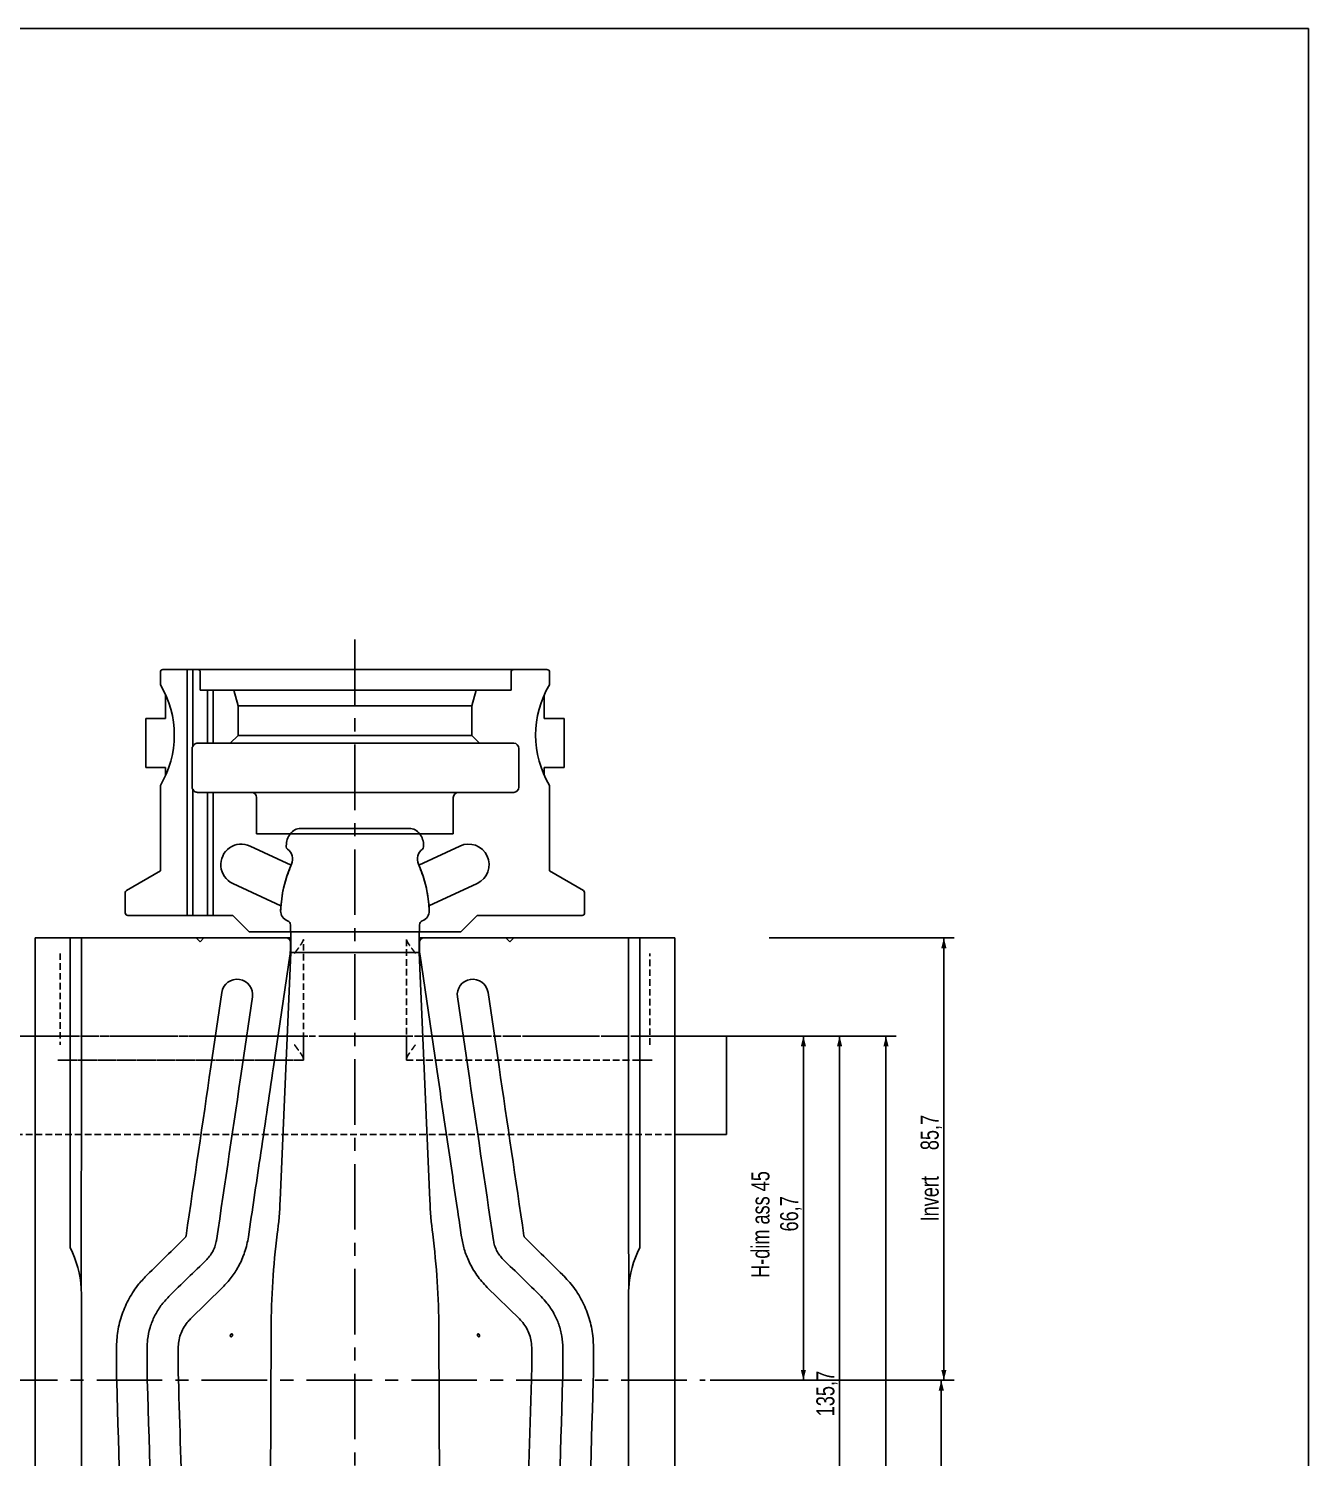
# Model space of a CAD drawing. Header units: millimetres. Extents: x 8 to 832, y 8 to 585.
# Drawn here: x 584 to 832, y 308.2 to 585 of the extents above; entities that cross this region are included whole.
import ezdxf

# ---------------------------------------------------------------- set-up
doc = ezdxf.new("R2010")
doc.units = ezdxf.units.MM
doc.linetypes.add('CENTERX2', pattern=[20.32, 12.7, -2.54, 2.54, -2.54])
doc.linetypes.add('HIDDEN', pattern=[1.905, 1.27, -0.635])
for name, color, linetype in [('CENTERLINE', 4, 'CENTERX2'), ('DIMENSIONS', 2, 'Continuous'), ('HIDDEN', 3, 'HIDDEN')]:
    doc.layers.add(name, color=color, linetype=linetype)
doc.layers.add('OUTLINE', color=7, linetype='Continuous', lineweight=25)
doc.styles.add('SLDTEXTSTYLE0', font='TXT', dxfattribs={"width": 0.75})
doc.dimstyles.new('SLDDIMSTYLE0', dxfattribs={"dimtxt": 3.5, "dimasz": 2, "dimexe": 0, "dimexo": 0.0625, "dimgap": 0.875, "dimtad": 1, "dimrnd": 1e-09, "dimzin": 12, "dimdsep": 46, "dimtxsty": 'SLDTEXTSTYLE0', "dimsah": 1, "dimcen": 0.09, "dimadec": 0, "dimazin": 3, "dimtfac": 1, "dimtofl": 0, "dimtmove": 0, "dimatfit": 3, "dimfxl": 0, "dimfrac": 2, "dimtolj": 1, "dimtzin": 12, "dimarcsym": 0})

# ---------------------------------------------------------------- blocks, each defined once
blk = doc.blocks.new('_D')
at = {"layer": 'DIMENSIONS'}
for p, q in [((495.27, 465.81), (436.08, 465.81)), ((438.08, 325.81), (438.08, 465.81))]:
    blk.add_line(p, q, dxfattribs=at)
for points in [[(438.08, 465.81), (437.58, 463.81), (438.58, 463.81)], [(438.08, 323.11), (438.58, 325.11), (437.58, 325.11)]]:
    blk.add_solid(points, dxfattribs=at)
at = {"layer": 'DIMENSIONS', "insert": (433.57, 388.65), "char_height": 3.5, "attachment_point": 1, "rotation": 90, "style": 'SLDTEXTSTYLE0'}
blk.add_mtext('142,7', dxfattribs=at)
blk = doc.blocks.new('_D_3')
at = {"layer": 'DIMENSIONS'}
for p, q in [((710.25, 389.81), (736.15, 389.81)), ((734.15, 389.81), (734.15, 323.11)), ((716.11, 323.11), (736.15, 323.11))]:
    blk.add_line(p, q, dxfattribs=at)
for points in [[(734.15, 389.81), (733.65, 387.81), (734.65, 387.81)], [(734.15, 323.11), (734.65, 325.11), (733.65, 325.11)]]:
    blk.add_solid(points, dxfattribs=at)
at = {"layer": 'DIMENSIONS', "char_height": 3.5, "attachment_point": 1, "rotation": 90, "style": 'SLDTEXTSTYLE0'}
for s, insert in [('H-dim ass 45', (724.08, 342.95)), ('66,7', (729.64, 351.94))]:
    blk.add_mtext(s, dxfattribs=dict(at, insert=insert))
blk = doc.blocks.new('_D_6')
at = {"layer": 'DIMENSIONS'}
for p, q in [((716.11, 323.11), (762.87, 323.11)), ((760.87, 119.61), (760.87, 323.11)), ((710.27, 119.61), (762.87, 119.61))]:
    blk.add_line(p, q, dxfattribs=at)
for points in [[(760.87, 323.11), (760.37, 321.11), (761.37, 321.11)], [(760.87, 119.61), (761.37, 121.61), (760.37, 121.61)]]:
    blk.add_solid(points, dxfattribs=at)
at = {"layer": 'DIMENSIONS', "char_height": 3.5, "attachment_point": 1, "rotation": 90, "style": 'SLDTEXTSTYLE0'}
for s, insert in [('max 303', (750.8, 212.33)), ('203,5', (756.35, 215.54))]:
    blk.add_mtext(s, dxfattribs=dict(at, insert=insert))
blk = doc.blocks.new('_D_7')
at = {"layer": 'DIMENSIONS'}
for p, q in [((720.25, 389.81), (752.15, 389.81)), ((750.15, 389.81), (750.15, 243.41)), ((720.25, 243.41), (752.15, 243.41))]:
    blk.add_line(p, q, dxfattribs=at)
for points in [[(750.15, 389.81), (749.65, 387.81), (750.65, 387.81)], [(750.15, 243.41), (750.65, 245.41), (749.65, 245.41)]]:
    blk.add_solid(points, dxfattribs=at)
at = {"layer": 'DIMENSIONS', "insert": (745.64, 289.35), "char_height": 3.5, "attachment_point": 1, "rotation": 90, "style": 'SLDTEXTSTYLE0'}
blk.add_mtext('146,4', dxfattribs=at)
blk = doc.blocks.new('_D_8')
at = {"layer": 'DIMENSIONS'}
for p, q in [((710.25, 389.81), (743.17, 389.81)), ((741.17, 254.11), (741.17, 389.81)), ((648.27, 254.11), (743.17, 254.11))]:
    blk.add_line(p, q, dxfattribs=at)
for points in [[(741.17, 389.81), (740.67, 387.81), (741.67, 387.81)], [(741.17, 254.11), (741.67, 256.11), (740.67, 256.11)]]:
    blk.add_solid(points, dxfattribs=at)
at = {"layer": 'DIMENSIONS', "insert": (736.66, 316.14), "char_height": 3.5, "attachment_point": 1, "rotation": 90, "style": 'SLDTEXTSTYLE0'}
blk.add_mtext('135,7', dxfattribs=at)
blk = doc.blocks.new('_D_11')
at = {"layer": 'DIMENSIONS'}
for p, q in [((727.51, 408.81), (763.37, 408.81)), ((761.37, 408.81), (761.37, 323.11)), ((735.78, 323.11), (763.37, 323.11))]:
    blk.add_line(p, q, dxfattribs=at)
for points in [[(761.37, 408.81), (760.87, 406.81), (761.87, 406.81)], [(761.37, 323.11), (761.87, 325.11), (760.87, 325.11)]]:
    blk.add_solid(points, dxfattribs=at)
at = {"layer": 'DIMENSIONS', "char_height": 3.5, "attachment_point": 1, "rotation": 90, "style": 'SLDTEXTSTYLE0'}
for s, insert in [('85,7', (756.86, 367.69)), ('Invert', (756.86, 353.89))]:
    blk.add_mtext(s, dxfattribs=dict(at, insert=insert))

msp = doc.modelspace()

# ---------------------------------------------------------------- linework, layer by layer
at = {"layer": 'CENTERLINE'}
for p, q in [((647.272, 466.611), (647.272, 109.712)), ((457.772, 389.812), (709.247, 389.812)), ((129.887, 323.112), (715.108, 323.112))]:
    msp.add_line(p, q, dxfattribs=at)
at = {"layer": 'HIDDEN'}
for p, q in [((637.272, 385.41), (637.272, 408.513)), ((657.272, 408.513), (657.272, 385.41)), ((590.161, 405.812), (590.161, 388.112)), ((704.383, 388.112), (704.383, 405.812)), ((647.272, 389.812), (586.859, 389.812)), ((589.708, 389.812), (586.859, 389.812)), ((589.708, 389.812), (592.261, 389.812)), ((637.272, 389.812), (592.261, 389.812)), ((619.537, 389.812), (614.996, 389.812)), ((637.272, 389.812), (637.272, 385.112)), ((647.272, 389.812), (637.272, 389.812)), ((707.686, 389.812), (647.272, 389.812)), ((657.272, 389.812), (647.272, 389.812)), ((657.272, 385.112), (657.272, 389.812)), ((702.283, 389.812), (657.272, 389.812)), ((702.283, 389.812), (704.836, 389.812)), ((707.686, 389.812), (704.836, 389.812)), ((592.261, 385.112), (589.703, 385.112)), ((589.708, 385.112), (589.763, 385.112)), ((589.763, 385.112), (637.272, 385.112)), ((637.272, 385.112), (592.261, 385.112)), ((702.283, 385.112), (657.272, 385.112)), ((657.272, 385.112), (704.782, 385.112)), ((702.283, 385.112), (704.842, 385.112)), ((704.782, 385.112), (704.836, 385.112)), ((457.772, 370.712), (709.247, 370.712))]:
    msp.add_line(p, q, dxfattribs=at)
for points, knots in [([(637.272, 408.513), (637.268, 408.468), (637.258, 408.375), (637.185, 408.189), (637.066, 407.963), (636.881, 407.665), (636.635, 407.303), (636.316, 406.856), (635.954, 406.358), (635.695, 405.998), (635.565, 405.815), (635.563, 405.812)], [0, 0, 0, 0, 0.0789308, 0.1604356, 0.2601635, 0.3627362, 0.5031469, 0.6474857, 0.8201404, 0.9970861, 1, 1, 1, 1]), ([(658.981, 405.812), (658.979, 405.815), (658.853, 405.994), (658.594, 406.354), (658.235, 406.848), (657.912, 407.299), (657.667, 407.659), (657.48, 407.961), (657.362, 408.186), (657.287, 408.373), (657.277, 408.466), (657.272, 408.513)], [0, 0, 0, 0, 0.0029139, 0.1756672, 0.3525158, 0.4931394, 0.637265, 0.7371523, 0.8395649, 0.9186024, 1, 1, 1, 1]), ([(635.563, 388.112), (635.565, 388.109), (635.63, 388.018), (635.758, 387.838), (635.949, 387.573), (636.142, 387.306), (636.371, 386.989), (636.582, 386.695), (636.768, 386.425), (636.916, 386.202), (637.065, 385.962), (637.183, 385.738), (637.258, 385.55), (637.267, 385.457), (637.272, 385.41)], [0, 0, 0, 0, 0.0029127, 0.0890788, 0.1757141, 0.2638898, 0.3526367, 0.4932034, 0.5650339, 0.6374126, 0.7372588, 0.8396308, 0.9186357, 1, 1, 1, 1]), ([(657.272, 385.41), (657.277, 385.456), (657.286, 385.548), (657.36, 385.734), (657.479, 385.96), (657.626, 386.197), (657.773, 386.42), (657.911, 386.62), (658.058, 386.828), (658.221, 387.055), (658.398, 387.3), (658.589, 387.563), (658.782, 387.831), (658.913, 388.015), (658.979, 388.109), (658.981, 388.112)], [0, 0, 0, 0, 0.07889077, 0.16035527, 0.26003374, 0.36255565, 0.43252224, 0.5030287, 0.57500429, 0.64739799, 0.73347334, 0.82010272, 0.90833985, 0.99708755, 1, 1, 1, 1])]:
    msp.add_open_spline(points, degree=3, knots=knots, dxfattribs=at)
at = {"layer": 'OUTLINE'}
for p, q in [((8, 585), (832, 585)), ((832, 585), (832, 8)), ((609.572, 457.874), (609.572, 460.312)), ((614.772, 460.812), (610.072, 460.812)), ((614.772, 413.162), (614.772, 460.812)), ((615.844, 460.812), (614.772, 460.812)), ((615.844, 445.895), (615.844, 460.812)), ((616.784, 460.812), (615.844, 460.812)), ((616.784, 460.812), (678.022, 460.812)), ((617.288, 456.812), (617.288, 460.312)), ((677.522, 460.312), (677.522, 456.812)), ((684.472, 460.812), (678.022, 460.812)), ((684.972, 460.312), (684.972, 457.874)), ((618.701, 456.812), (617.288, 456.812)), ((618.701, 446.532), (618.701, 456.812)), ((619.772, 456.812), (618.701, 456.812)), ((619.772, 446.532), (619.772, 456.812)), ((623.818, 456.812), (619.772, 456.812)), ((624.622, 453.812), (623.818, 456.812)), ((623.818, 456.812), (670.726, 456.812)), ((670.726, 456.812), (669.922, 453.812)), ((677.522, 456.812), (670.726, 456.812)), ((610.59, 455.928), (610.59, 451.312)), ((683.955, 455.928), (683.955, 451.312)), ((606.772, 451.312), (606.772, 441.862)), ((610.59, 451.312), (606.772, 451.312)), ((624.622, 448.032), (624.622, 453.812)), ((669.922, 453.812), (624.622, 453.812)), ((669.922, 453.812), (669.922, 448.032)), ((683.955, 451.312), (687.772, 451.312)), ((687.772, 451.312), (687.772, 441.862)), ((616.784, 446.532), (618.701, 446.532)), ((618.701, 446.532), (619.772, 446.532)), ((619.772, 446.532), (623.122, 446.532)), ((623.122, 446.532), (624.622, 448.032)), ((671.422, 446.532), (623.122, 446.532)), ((624.622, 448.032), (669.922, 448.032)), ((669.922, 448.032), (671.422, 446.532)), ((671.422, 446.532), (678.022, 446.532)), ((615.72, 438.012), (615.72, 445.532)), ((679.022, 445.532), (679.022, 438.012)), ((606.772, 441.862), (610.59, 441.862)), ((610.59, 441.862), (610.59, 440.295)), ((683.955, 441.862), (683.955, 440.295)), ((687.772, 441.862), (683.955, 441.862)), ((609.572, 421.802), (609.572, 438.349)), ((615.844, 413.162), (615.844, 437.648)), ((684.972, 438.349), (684.972, 421.802)), ((618.701, 437.012), (616.784, 437.012)), ((618.701, 413.162), (618.701, 437.012)), ((619.772, 437.012), (618.701, 437.012)), ((619.772, 413.162), (619.772, 437.012)), ((627.222, 437.012), (619.772, 437.012)), ((627.222, 437.012), (667.322, 437.012)), ((628.222, 429.012), (628.222, 436.012)), ((666.322, 436.012), (666.322, 429.012)), ((678.022, 437.012), (667.322, 437.012)), ((636.735, 430.012), (647.272, 430.012)), ((647.272, 430.012), (657.81, 430.012)), ((634.886, 422.926), (626.963, 426.621)), ((634.735, 429.012), (628.222, 429.012)), ((633.972, 426.662), (633.972, 426.433)), ((633.972, 426.433), (633.972, 426.662)), ((634.735, 429.012), (659.809, 429.012)), ((667.582, 426.621), (659.658, 422.926)), ((666.322, 429.012), (659.809, 429.012)), ((660.572, 426.433), (660.572, 426.662)), ((660.572, 426.662), (660.572, 426.433)), ((603.022, 418.02), (609.572, 421.802)), ((684.972, 421.802), (691.522, 418.02)), ((623.582, 419.37), (632.929, 415.012)), ((661.615, 415.012), (670.963, 419.37)), ((602.772, 413.662), (602.772, 417.587)), ((691.772, 417.587), (691.772, 413.662)), ((614.772, 413.162), (603.272, 413.162)), ((615.844, 413.162), (614.772, 413.162)), ((618.701, 413.162), (615.844, 413.162)), ((619.772, 413.162), (618.701, 413.162)), ((623.622, 413.162), (619.772, 413.162)), ((626.772, 410.012), (623.622, 413.162)), ((670.922, 413.162), (667.772, 410.012)), ((691.272, 413.162), (670.922, 413.162)), ((634.772, 410.012), (626.772, 410.012)), ((634.772, 411.36), (634.772, 410.012)), ((634.772, 410.012), (634.772, 411.36)), ((634.772, 410.012), (659.772, 410.012)), ((634.822, 410.012), (634.822, 406.012)), ((659.722, 406.012), (659.722, 410.012)), ((659.772, 410.012), (659.772, 411.36)), ((659.772, 411.36), (659.772, 410.012)), ((667.772, 410.012), (659.772, 410.012)), ((585.297, 139.607), (585.297, 408.812)), ((592.089, 408.812), (585.297, 408.812)), ((592.089, 408.812), (592.089, 348.812)), ((594.272, 408.812), (592.089, 408.812)), ((594.272, 408.812), (594.272, 383.812)), ((616.522, 408.812), (594.272, 408.812)), ((617.272, 408.062), (616.522, 408.812)), ((618.022, 408.812), (616.522, 408.812)), ((618.022, 408.812), (617.272, 408.062)), ((633.972, 408.812), (618.022, 408.812)), ((634.822, 408.812), (633.972, 408.812)), ((634.772, 406.812), (634.772, 408.012)), ((660.572, 408.812), (659.722, 408.812)), ((659.772, 408.012), (659.772, 406.812)), ((676.522, 408.812), (660.572, 408.812)), ((677.272, 408.062), (676.522, 408.812)), ((678.022, 408.812), (676.522, 408.812)), ((678.022, 408.812), (677.272, 408.062)), ((700.272, 408.812), (678.022, 408.812)), ((696.271, 408.812), (696.271, 408.824)), ((700.272, 408.812), (700.272, 383.812)), ((702.456, 408.812), (700.272, 408.812)), ((702.456, 408.812), (702.456, 348.812)), ((709.247, 408.812), (702.456, 408.812)), ((709.247, 408.812), (709.247, 139.607)), ((631.485, 383.812), (634.665, 405.351)), ((634.822, 406.012), (632.772, 358.012)), ((634.822, 406.012), (659.722, 406.012)), ((661.772, 358.012), (659.722, 406.012)), ((659.88, 405.351), (663.06, 383.812)), ((619.355, 383.812), (621.487, 398.25)), ((627.422, 397.373), (625.42, 383.812)), ((667.122, 397.373), (669.125, 383.812)), ((675.19, 383.812), (673.058, 398.25)), ((709.247, 389.812), (719.247, 389.812)), ((709.247, 389.812), (709.247, 370.712)), ((719.247, 389.812), (719.247, 370.712)), ((709.247, 370.712), (719.247, 370.712)), ((594.272, 339.724), (594.239, 340.877)), ((615.42, 335.018), (621.636, 341.116)), ((672.908, 341.116), (679.125, 335.018)), ((594.272, 208.644), (594.272, 339.724)), ((700.272, 339.724), (700.272, 208.644)), ((631.022, 333.012), (630.772, 273.012)), ((663.772, 273.012), (663.522, 333.012)), ((613.023, 326.307), (613.023, 329.307)), ((681.522, 329.307), (681.522, 326.307))]:
    msp.add_line(p, q, dxfattribs=at)
for centre, radius, start, end in [((610.072, 460.312), 0.5, 90, 180), ((678.022, 460.312), 0.5, 90, 180), ((684.472, 460.312), 0.5, 0, 90), ((593.272, 448.112), 19, 329.08102, 30.91898), ((701.272, 448.112), 19, 149.08102, 210.91898), ((678.022, 445.532), 1, 0, 90), ((678.022, 438.012), 1, 270, 0), ((627.222, 436.012), 1, 0, 90), ((667.322, 436.012), 1, 90, 180), ((636.735, 427.612), 2.4, 90, 144.31467), ((657.81, 427.612), 2.4, 35.68533, 90), ((625.272, 422.996), 4, 65, 245), ((637.972, 426.662), 4, 144.0202, 180), ((634.472, 426.433), 0.5, 180, 234.1117), ((656.572, 426.662), 4, 0, 35.9798), ((660.072, 426.433), 0.5, 305.8883, 0), ((669.272, 422.996), 4, 295, 115), ((632.772, 424.083), 2.4, 336.25153, 54.1117), ((661.772, 424.083), 2.4, 125.8883, 203.74847), ((657.852, 413.049), 25, 156.25153, 177.60022), ((657.852, 413.049), 25, 156.25153, 156.72763), ((636.693, 413.049), 25, 2.39978, 23.74847), ((636.693, 413.049), 25, 23.27237, 23.74847), ((603.272, 417.587), 0.5, 120, 180), ((691.272, 417.587), 0.5, 0, 60), ((603.272, 413.662), 0.5, 180, 270), ((634.872, 414.012), 2, 177.60022, 251.25066), ((657.852, 413.049), 25, 175.49638, 177.60022), ((659.672, 414.012), 2, 288.74934, 2.39978), ((636.693, 413.049), 25, 2.39978, 4.50362), ((691.272, 413.662), 0.5, 270, 0), ((633.972, 411.36), 0.8, 0, 71.25066), ((660.572, 411.36), 0.8, 108.74934, 180), ((633.972, 408.012), 0.8, 0, 90), ((660.572, 408.012), 0.8, 90, 180), ((624.772, 406.812), 10, 351.60123, 0), ((669.772, 406.812), 10, 180, 188.39877), ((624.454, 397.812), 3, 351.60123, 171.60123), ((670.09, 397.812), 3, 8.39877, 188.39877), ((552.845, 361.425), 80, 352.81313, 357.55448), ((741.699, 361.425), 80, 182.44552, 187.18687), ((783.206, 332.377), 152.185, 172.81313, 179.76127), ((511.339, 332.377), 152.185, 0.23873, 7.18687), ((574.272, 339.724), 20, 3.30379, 27.02493), ((720.272, 339.724), 20, 152.97507, 176.69621)]:
    msp.add_arc(centre, radius, start, end, dxfattribs=at)
for centre, major_axis, ratio, start_param, end_param in [((14824.025, 279.184), (0, 39096.064), 0.3639702, 1.5681202, 1.5692184), ((-9985.379, 279.184), (6212.551, 39061.479), 0.2646396, 4.756293, 4.75713), ((11199.259, 279.184), (6212.551, 39061.479), 0.2646396, 1.6101851, 1.6110443), ((-9904.714, 279.184), (-6212.551, 39061.479), 0.2646396, 4.672141, 4.6730002), ((11279.924, 279.184), (-6212.551, 39061.479), 0.2646396, 1.5260553, 1.5268923), ((-13529.48, 279.184), (0, 39096.064), 0.3639702, 4.7139669, 4.7150651), ((-14417.705, 279.184), (41999.841, 38351.567), 0.1807956, 4.9095019, 4.9096868), ((15712.25, 279.184), (41999.841, -38351.567), 0.1807956, 4.5150912, 4.515276), ((15509.012, 279.184), (41999.841, 38351.567), 0.1807956, 1.7645397, 1.7647244), ((-14214.467, 279.184), (41999.841, -38351.567), 0.1807956, 1.3768683, 1.377053), ((-9874.699, 279.184), (0, 39096.064), 0.2679492, 4.7135943, 4.713671), ((11082.744, 279.184), (0, 39096.064), 0.2679492, 1.5695143, 1.569591), ((-9788.199, 279.184), (0, 39096.064), 0.2679492, 4.7135943, 4.713671), ((11169.244, 279.184), (0, 39096.064), 0.2679492, 1.5695143, 1.569591), ((-9878.036, 279.184), (-1261.644, 39094.604), 0.2678105, 4.7025945, 4.7048661), ((11088.806, 279.184), (-1261.644, 39094.604), 0.2678105, 1.5610298, 1.5633014), ((-9794.262, 279.184), (1261.644, 39094.604), 0.2678105, 4.7198839, 4.7221555), ((11172.581, 279.184), (1261.644, 39094.604), 0.2678105, 1.5783192, 1.5805908)]:
    msp.add_ellipse(centre, major_axis=major_axis, ratio=ratio, start_param=start_param, end_param=end_param, dxfattribs=at)
for points, knots in [([(617.288, 460.312), (617.286, 460.344), (617.281, 460.432), (617.235, 460.548), (617.148, 460.667), (617.03, 460.759), (616.894, 460.806), (616.811, 460.81), (616.784, 460.812)], [0, 0, 0, 0, 0.1236167, 0.3353809, 0.4653954, 0.6810196, 0.8966107, 1, 1, 1, 1]), ([(615.844, 445.895), (615.82, 445.86), (615.787, 445.813), (615.749, 445.718), (615.73, 445.65), (615.721, 445.582), (615.72, 445.547), (615.72, 445.532)], [0, 0, 0, 0, 0.461676, 0.6460944, 0.8317902, 0.92767, 1, 1, 1, 1]), ([(616.784, 446.532), (616.725, 446.529), (616.553, 446.52), (616.278, 446.418), (616.009, 446.202), (615.887, 446.003), (615.845, 445.896), (615.844, 445.895)], [0, 0, 0, 0, 0.1460127, 0.4304797, 0.7140597, 0.9956261, 1, 1, 1, 1]), ([(615.72, 438.012), (615.72, 437.993), (615.722, 437.95), (615.734, 437.877), (615.772, 437.752), (615.813, 437.693), (615.844, 437.648)], [0, 0, 0, 0, 0.0881382, 0.20187, 0.4050409, 1, 1, 1, 1]), ([(615.844, 437.648), (615.878, 437.577), (615.961, 437.404), (616.182, 437.188), (616.475, 437.038), (616.686, 437.02), (616.784, 437.012)], [0, 0, 0, 0, 0.1970968, 0.4756657, 0.756246, 1, 1, 1, 1]), ([(632.929, 415.012), (632.94, 415.137), (633.065, 416.623), (633.521, 419.334), (634.447, 421.769), (634.886, 422.926)], [0, 0, 0, 0, 0.0461062, 0.5469812, 1, 1, 1, 1]), ([(661.615, 415.012), (661.605, 415.137), (661.48, 416.623), (661.023, 419.334), (660.098, 421.769), (659.658, 422.926)], [0, 0, 0, 0, 0.0461062, 0.5469812, 1, 1, 1, 1]), ([(626.63, 350.927), (627.377, 355.991), (628.996, 366.953), (630.614, 377.914), (631.485, 383.812)], [0, 0, 0, 0, 0.4620184, 1, 1, 1, 1]), ([(663.06, 383.812), (663.73, 379.269), (665.072, 370.184), (666.69, 359.223), (667.638, 352.803), (667.915, 350.927)], [0, 0, 0, 0, 0.4143987, 0.8288034, 1, 1, 1, 1]), ([(614.393, 350.793), (614.428, 350.832), (614.502, 350.918), (614.529, 351.028), (614.543, 351.088)], [0, 0, 0, 0, 0.4626798, 1, 1, 1, 1]), ([(620.439, 350.217), (620.375, 349.886), (620.244, 349.214), (619.844, 348.253), (619.301, 347.333), (618.813, 346.806), (618.566, 346.539)], [0, 0, 0, 0, 0.240958, 0.4880465, 0.7404821, 1, 1, 1, 1]), ([(621.636, 341.116), (622.209, 341.727), (623.366, 342.961), (624.549, 344.82), (625.375, 346.487), (625.924, 347.908), (626.362, 349.39), (626.54, 350.413), (626.63, 350.927)], [0, 0, 0, 0, 0.2238594, 0.4526111, 0.5867753, 0.7219676, 0.8604183, 1, 1, 1, 1]), ([(667.915, 350.927), (668.072, 350.105), (668.389, 348.442), (669.195, 346.392), (670.057, 344.744), (670.883, 343.463), (671.824, 342.237), (672.546, 341.491), (672.908, 341.116)], [0, 0, 0, 0, 0.2238592, 0.4526109, 0.5867751, 0.7219677, 0.8604185, 1, 1, 1, 1]), ([(675.979, 346.539), (675.737, 346.8), (675.246, 347.33), (674.705, 348.244), (674.301, 349.212), (674.171, 349.88), (674.105, 350.217)], [0, 0, 0, 0, 0.2538903, 0.5149883, 0.7544861, 1, 1, 1, 1]), ([(680.001, 351.088), (680.015, 351.031), (680.041, 350.921), (680.115, 350.835), (680.151, 350.793)], [0, 0, 0, 0, 0.5108224, 1, 1, 1, 1]), ([(601.051, 329.307), (601.104, 330.414), (601.212, 332.66), (602.08, 335.921), (603.462, 339.017), (605.146, 341.579), (606.482, 342.986), (607.033, 343.567)], [0, 0, 0, 0, 0.2091241, 0.4243124, 0.6334425, 0.848638, 1, 1, 1, 1]), ([(687.512, 343.567), (688.262, 342.757), (689.783, 341.113), (691.5, 338.216), (692.742, 335.067), (693.395, 332.063), (693.465, 330.116), (693.493, 329.307)], [0, 0, 0, 0, 0.2083955, 0.4227899, 0.6319083, 0.8470901, 1, 1, 1, 1]), ([(700.306, 340.877), (700.296, 340.685), (700.277, 340.301), (700.274, 339.916), (700.272, 339.724)], [0, 0, 0, 0, 0.4997913, 1, 1, 1, 1]), ([(611.201, 339.319), (610.674, 338.751), (609.607, 337.599), (608.4, 335.568), (607.526, 333.358), (607.064, 331.247), (607.014, 329.877), (606.993, 329.307)], [0, 0, 0, 0, 0.2080853, 0.4221407, 0.6312918, 0.8465086, 1, 1, 1, 1]), ([(687.551, 329.307), (687.513, 330.084), (687.437, 331.661), (686.825, 333.951), (685.853, 336.125), (684.669, 337.923), (683.731, 338.911), (683.344, 339.319)], [0, 0, 0, 0, 0.20913526, 0.42433547, 0.63347909, 0.8486884, 1, 1, 1, 1]), ([(613.023, 329.307), (613.044, 329.75), (613.087, 330.65), (613.436, 331.956), (613.989, 333.196), (614.664, 334.221), (615.199, 334.785), (615.42, 335.018)], [0, 0, 0, 0, 0.2091174, 0.4242979, 0.6334302, 0.8486272, 1, 1, 1, 1]), ([(679.125, 335.018), (679.426, 334.692), (680.038, 334.031), (680.726, 332.868), (681.223, 331.604), (681.483, 330.404), (681.511, 329.628), (681.522, 329.307)], [0, 0, 0, 0, 0.2091105, 0.4242849, 0.6334166, 0.8486138, 1, 1, 1, 1]), ([(623.409, 332.095), (623.432, 332.092), (623.478, 332.085), (623.529, 332.037), (623.559, 331.965), (623.565, 331.875), (623.546, 331.778), (623.504, 331.684), (623.445, 331.604), (623.373, 331.548), (623.298, 331.521), (623.227, 331.527), (623.168, 331.566), (623.128, 331.632), (623.113, 331.718), (623.124, 331.814), (623.159, 331.91), (623.216, 331.994), (623.286, 332.058), (623.354, 332.09), (623.393, 332.093), (623.409, 332.095)], [0, 0, 0, 0, 0.0536713, 0.1073418, 0.1610299, 0.214726, 0.2684071, 0.3220733, 0.375744, 0.4294388, 0.4831296, 0.5368064, 0.5904703, 0.6441503, 0.6978464, 0.7515343, 0.805201, 0.8588671, 0.9125558, 0.9662537, 1, 1, 1, 1]), ([(671.404, 331.614), (671.39, 331.593), (671.363, 331.551), (671.299, 331.522), (671.226, 331.525), (671.151, 331.561), (671.082, 331.625), (671.026, 331.709), (670.991, 331.805), (670.979, 331.901), (670.992, 331.987), (671.028, 332.053), (671.085, 332.092), (671.156, 332.099), (671.232, 332.074), (671.306, 332.019), (671.368, 331.941), (671.412, 331.848), (671.431, 331.751), (671.426, 331.67), (671.41, 331.63), (671.404, 331.614)], [0, 0, 0, 0, 0.0536859, 0.1073776, 0.1610565, 0.2147149, 0.2683938, 0.32209, 0.3757794, 0.4294488, 0.4831157, 0.5368016, 0.5905003, 0.6441768, 0.6978442, 0.7515159, 0.8052061, 0.8589032, 0.912578, 0.9662423, 1, 1, 1, 1]), ([(601.103, 322.954), (601.089, 323.513), (601.059, 324.63), (601.055, 325.748), (601.052, 326.307)], [0, 0, 0, 0, 0.49994406, 1, 1, 1, 1]), ([(606.992, 326.307), (606.994, 325.778), (606.998, 324.719), (607.025, 323.661), (607.039, 323.132)], [0, 0, 0, 0, 0.4999438, 1, 1, 1, 1]), ([(613.067, 323.313), (613.054, 323.812), (613.028, 324.81), (613.024, 325.808), (613.023, 326.307)], [0, 0, 0, 0, 0.499944, 1, 1, 1, 1]), ([(681.522, 326.307), (681.52, 325.808), (681.517, 324.81), (681.49, 323.812), (681.477, 323.313)], [0, 0, 0, 0, 0.49994394, 1, 1, 1, 1]), ([(687.506, 323.132), (687.519, 323.661), (687.547, 324.719), (687.55, 325.778), (687.552, 326.307)], [0, 0, 0, 0, 0.4999439, 1, 1, 1, 1]), ([(693.492, 326.307), (693.49, 325.748), (693.486, 324.63), (693.456, 323.513), (693.441, 322.954)], [0, 0, 0, 0, 0.4999441, 1, 1, 1, 1]), ([(615.728, 234.501), (615.422, 244.706), (614.811, 265.115), (613.924, 294.719), (613.343, 314.118), (613.067, 323.313)], [0, 0, 0, 0, 0.3447062, 0.6894126, 1, 1, 1, 1]), ([(681.477, 323.313), (681.146, 312.248), (680.483, 290.117), (679.596, 260.513), (679.041, 241.974), (678.817, 234.501)], [0, 0, 0, 0, 0.3737772, 0.7475547, 1, 1, 1, 1])]:
    msp.add_open_spline(points, degree=3, knots=knots, dxfattribs=at)

# ---------------------------------------------------------------- dimensions: what is measured, and where the dimension line sits
at = {"layer": 'DIMENSIONS'}
for base, p1, p2, picture, middle in [((438.083, 465.812), (715.108, 323.112), (496.272, 465.812), '_D', (438.083, 394.462)), ((741.172, 389.812), (647.272, 254.112), (709.247, 389.812), '_D_8', (741.172, 321.962))]:
    dim = msp.add_linear_dim(base=base, p1=p1, p2=p2, angle=90, dimstyle='SLDDIMSTYLE0', dxfattribs=at)
    dim.commit()
    dim.dimension.update_dxf_attribs({"geometry": picture, "text_midpoint": middle, "dimtype": 160})
for base, p1, p2, text, picture, middle in [((761.368, 323.112), (445.33, 408.812), (445.33, 323.112), 'Invert <> ', '_D_11', (761.368, 365.962)), ((734.147, 323.112), (709.247, 389.812), (715.108, 323.112), 'H-dim ass 45\\P<>', '_D_3', (734.147, 356.462)), ((750.147, 243.412), (719.247, 389.812), (719.247, 243.412), '<> ', '_D_7', (750.147, 295.811)), ((760.8664, 323.1116), (709.2723, 119.6069), (715.1075, 323.1116), 'max 303\\P<>', '_D_6', (760.8664, 221.3593))]:
    dim = msp.add_linear_dim(base=base, p1=p1, p2=p2, angle=90, text=text, dimstyle='SLDDIMSTYLE0', dxfattribs=at)
    dim.commit()
    dim.dimension.update_dxf_attribs({"geometry": picture, "text_midpoint": middle, "dimtype": 160})

doc.saveas('drawing.dxf')
